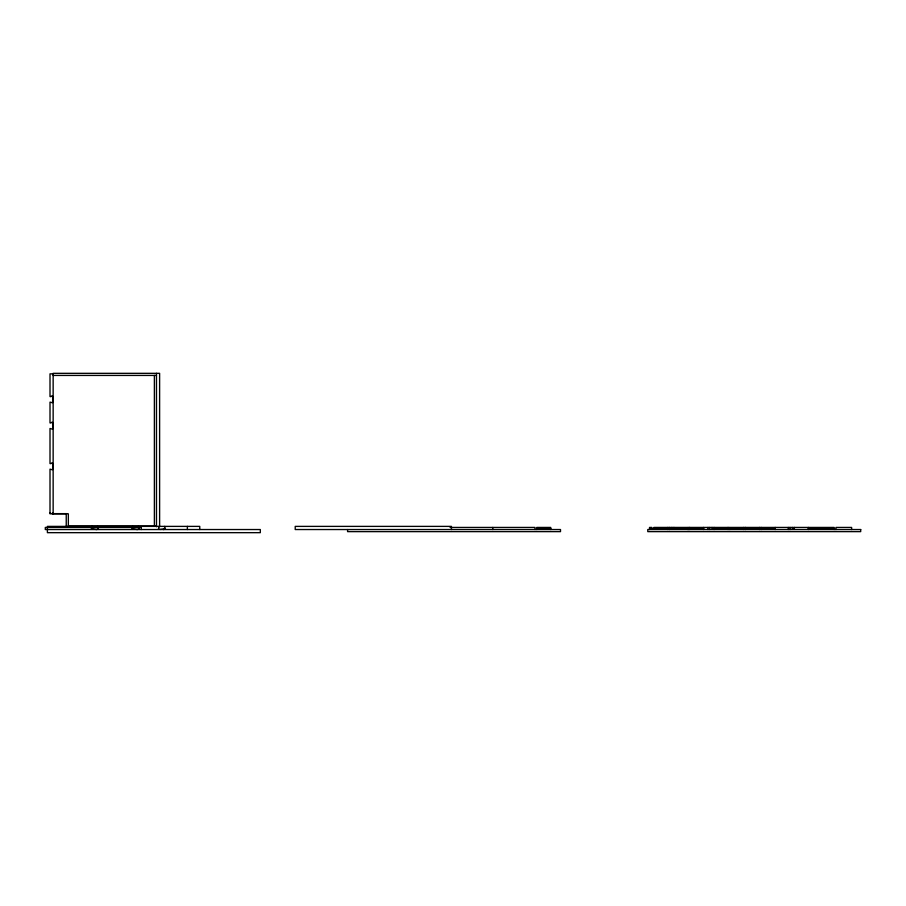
<?xml version="1.0" encoding="UTF-8"?>
<svg xmlns="http://www.w3.org/2000/svg" width="906" height="906" viewBox="0 0 906 906"><rect width="100%" height="100%" fill="white"/><g stroke="black" fill="none" stroke-linecap="round" stroke-linejoin="round"><path stroke-width="1.36" d="M91.313 527.7L92.457 527.043L92.072 526.386M98.414 528.572L96.783 529.534M131.982 527.7L133.114 527.043L132.74 526.386M139.082 528.572L137.452 529.534M50.759 513.26L50.011 512.955M97.655 526.386L97.282 527.043L98.414 527.7M138.324 526.386L137.95 527.043L139.082 527.7M164.677 526.386C163.635 527.099 167.44 529.229 163.805 529.002L163.805 529.534M53.148 373.85L50.011 373.85L50.011 396.545C50.713 397.598 52.854 393.77 52.627 397.417L53.148 397.417M53.148 375.424L156.478 375.424M53.148 397.757L52.627 397.757C53.884 405.084 51.982 402.151 50.011 402.128L50.011 422.898C50.713 423.951 52.854 420.124 52.627 423.77L53.148 423.77M53.148 424.11L52.627 424.11C53.862 431.063 52.016 428.765 50.011 428.481L50.011 463.555C50.713 464.608 52.854 460.78 52.627 464.427L53.148 464.427M53.148 464.778L52.627 464.778C53.873 471.811 51.993 469.376 50.011 469.149L50.011 513.827L68.335 513.827L68.335 526.918M53.681 513.645L66.58 513.645M68.335 526.035L156.478 526.035M450.123 527.439L535.027 527.439L535.027 529.534M536.771 528.481L550.735 528.481M649.523 528.481L667.847 528.481M669.591 528.481L687.914 528.481M689.659 528.481L703.622 528.481M728.062 528.481L712.003 528.481L712.003 527.439M729.806 528.481L743.769 528.481M745.513 528.481L759.477 528.481M761.221 528.481L775.185 528.481M808.333 528.481L834.177 528.481M159.094 526.386C158.81 528.368 156.5 530.259 163.454 529.002L163.454 529.534M131.982 528.572L137.1 529.534M91.313 528.572L96.432 529.534M851.629 529.534L851.629 527.439L835.921 527.439L835.921 529.534M834.177 529.534L834.177 527.439L729.806 527.439L729.806 529.534M808.345 527.439L808.345 529.534M794.381 527.439L794.381 528.481L792.286 528.481L792.286 527.439M790.021 527.439L790.021 529.534M788.265 527.439L788.265 529.534M775.185 527.439L775.185 529.534M761.221 527.439L761.221 529.534M759.477 527.439L759.477 529.534M745.513 527.439L745.513 529.534M743.769 527.439L743.769 529.534M729.285 528.481L729.285 527.439L688.266 527.439L688.266 529.534M728.062 527.439L728.062 529.534M714.098 527.439L714.098 529.534M709.738 527.439L709.738 529.534M707.982 527.439L707.982 529.534M703.622 527.439L703.622 529.534M689.659 527.439L689.659 529.534M687.914 529.534L687.914 527.439L653.883 527.439L653.883 528.481M673.951 527.439L673.951 528.481M671.856 527.439L671.856 528.481M669.591 527.439L669.591 529.534M667.847 527.439L667.847 529.534M651.788 528.481L651.788 527.439L649.523 527.439L649.523 529.534M550.735 529.534L550.735 527.439L536.771 527.439L536.771 529.534M492.796 527.439L492.796 529.534M451.426 529.534L451.426 526.386L295.22 526.386L295.22 529.534L560.508 529.534L560.508 531.629L347.587 531.629L347.587 529.534M199.762 529.534L199.762 526.386L47.395 526.386L47.395 532.671L260.316 532.671L260.316 529.534L45.3 529.534L45.3 527.439L141.291 527.439L141.291 529.534M187.372 526.386L187.372 529.534M159.615 526.714L159.615 373.329L53.148 373.329L53.148 513.827M156.478 373.329L156.478 526.714M154.382 375.424L154.382 526.035M66.24 513.827L66.24 526.918M52.627 512.955L52.627 513.827M860.7 529.534L647.779 529.534L647.779 531.629L860.7 531.629L860.7 529.534"/></g></svg>
